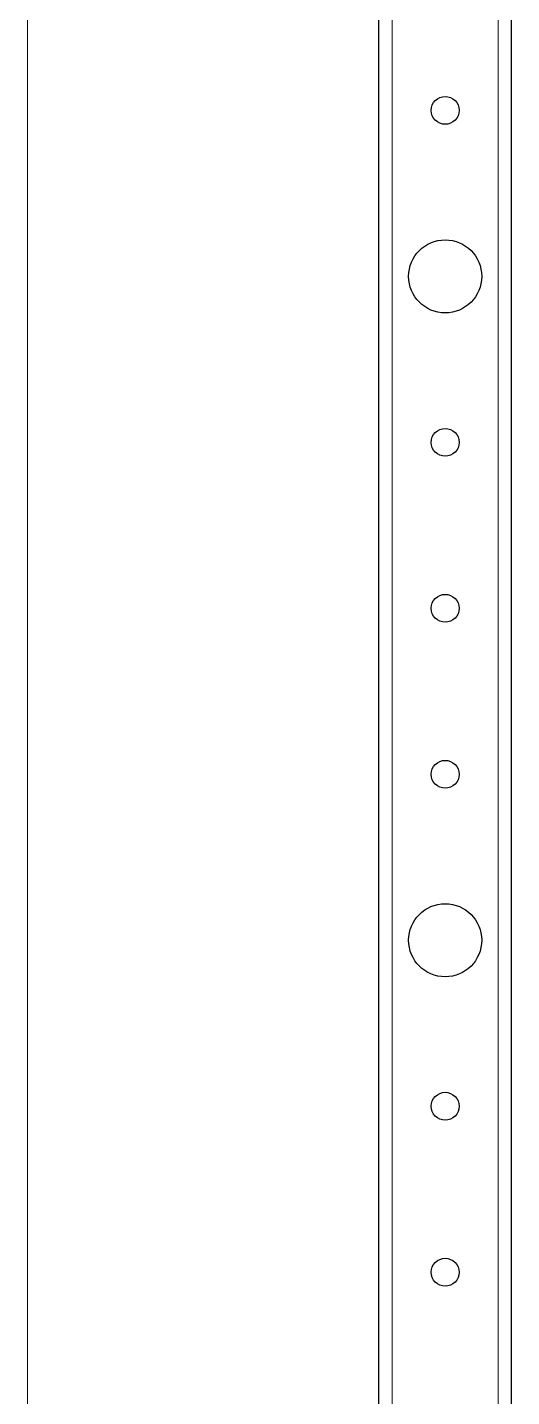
# Model space of a CAD drawing. Header units: millimetres. Extents: x -683 to 2605, y -1229 to 1219.
# Drawn here: x -52.6 to 20.3, y -591.9 to -385.6 of the extents above; entities that cross this region are included whole.
import ezdxf

# ---------------------------------------------------------------- set-up
doc = ezdxf.new("R2010")
doc.units = ezdxf.units.MM

msp = doc.modelspace()

# ---------------------------------------------------------------- linework, layer by layer
at = {"color": 8, "linetype": 'Continuous', "lineweight": 18}
for p, q in [((-52.56, -755.94), (-52.56, 509.71)), ((2.34, -740.62), (2.34, 494.38)), ((18.34, -740.62), (18.34, 494.38))]:
    msp.add_line(p, q, dxfattribs=at)
at = {"color": 7, "linetype": 'Continuous', "lineweight": 25}
for p, q in [((0.34, -740.62), (0.34, 494.38)), ((20.34, -740.62), (20.34, 494.38))]:
    msp.add_line(p, q, dxfattribs=at)
for centre, radius in [((10.34, -398.12), 2.1), ((10.34, -423.12), 5.5), ((10.34, -448.12), 2.1), ((10.34, -473.12), 2.1), ((10.34, -498.12), 2.1), ((10.34, -523.12), 5.5), ((10.34, -548.12), 2.1), ((10.34, -573.12), 2.1)]:
    msp.add_circle(centre, radius, dxfattribs=at)

doc.saveas('drawing.dxf')
